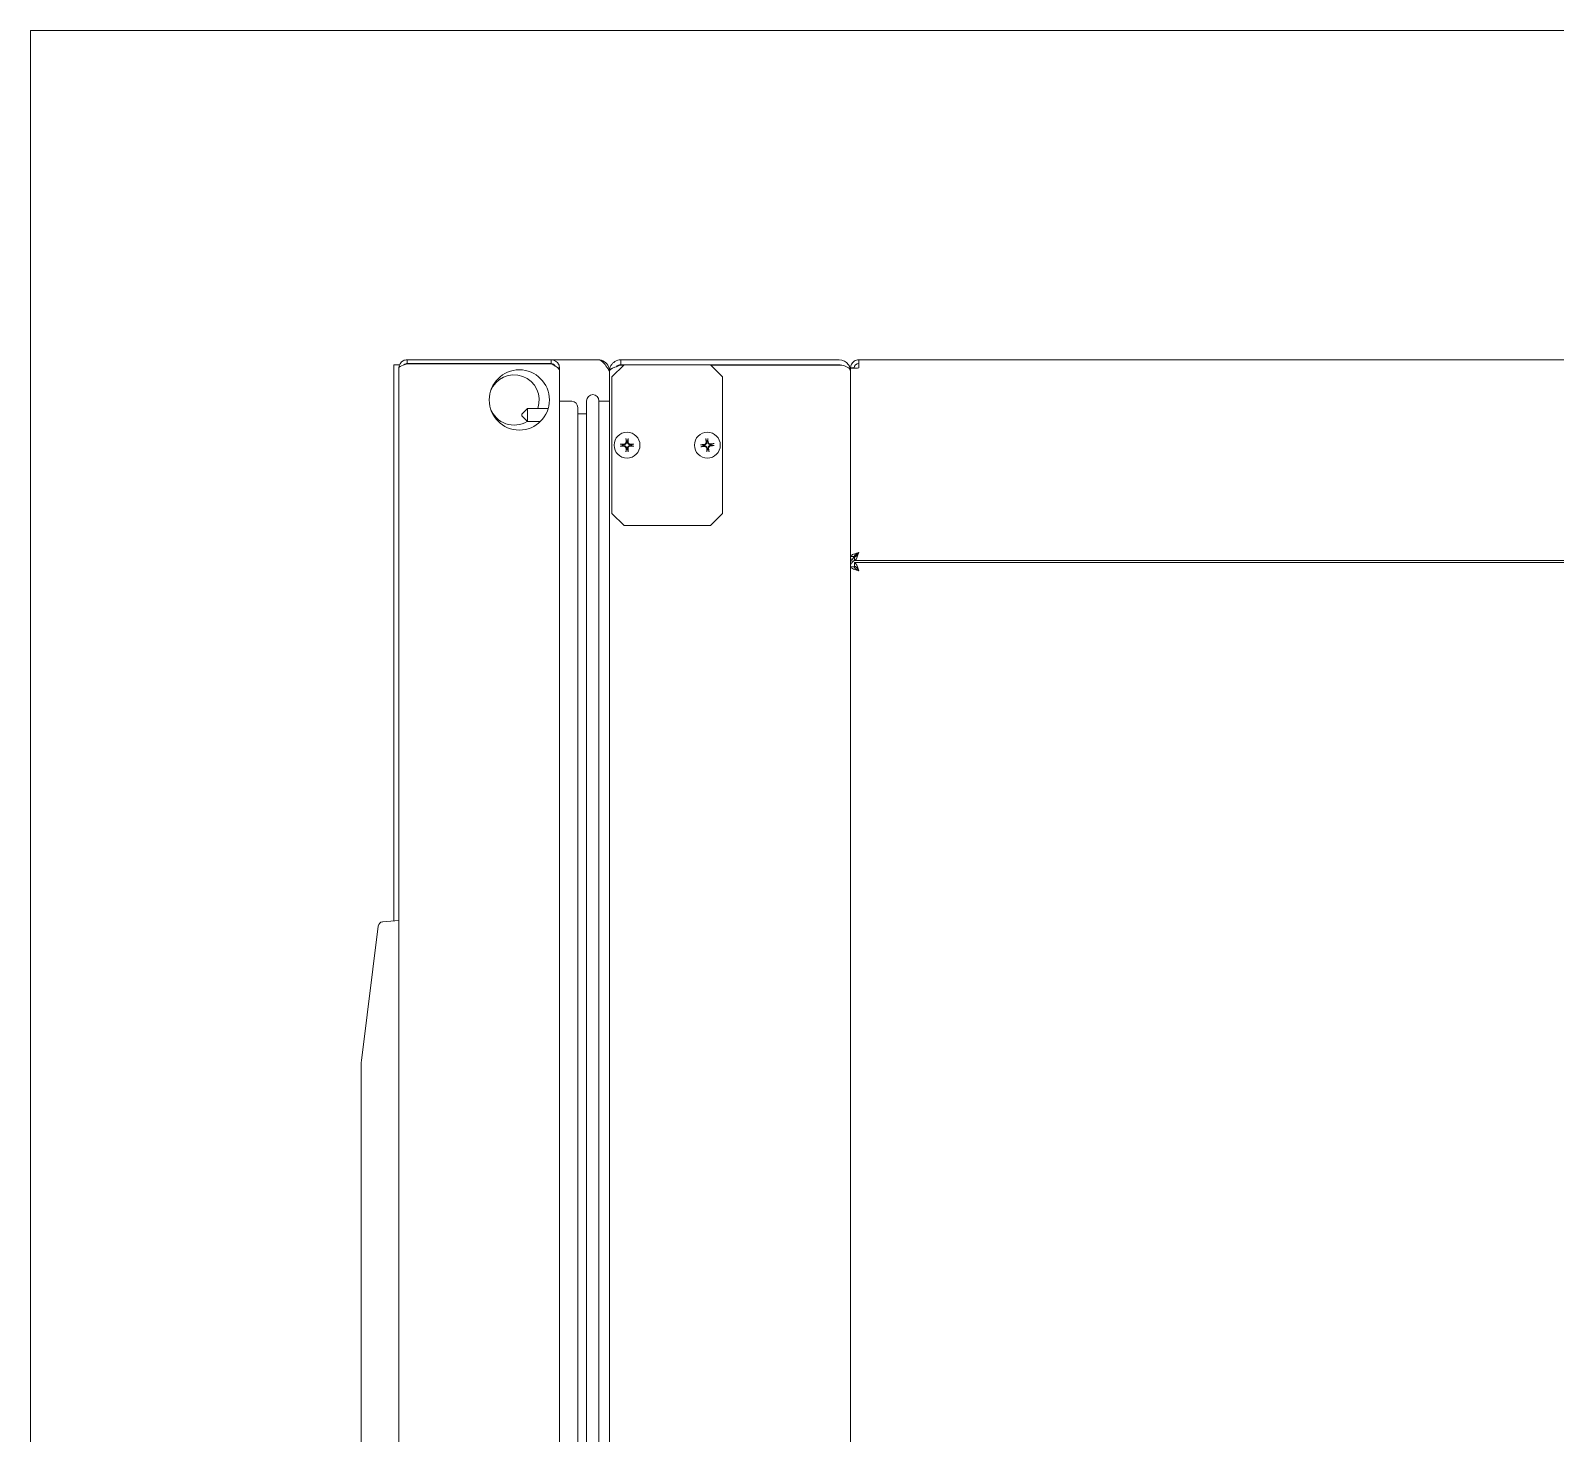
# Model space of a CAD drawing. Header units: millimetres. Extents: x 1448174 to 1599581, y -224422 to -106989.
# Drawn here: x 1483242.1 to 1483573.5, y -134063.3 to -133758.3 of the extents above; entities that cross this region are included whole.
import ezdxf

# ---------------------------------------------------------------- set-up
doc = ezdxf.new("R2010")
doc.units = ezdxf.units.MM
doc.header["$LTSCALE"] = 600
doc.header["$MEASUREMENT"] = 0
doc.layers.add('furniture', color=30, linetype='Continuous', lineweight=9)

msp = doc.modelspace()

# ---------------------------------------------------------------- linework, layer by layer
at = {"layer": 'furniture'}
for p, q in [((1483242.098, -134368.2516), (1483242.098, -133758.2516)), ((1483242.098, -133758.2516), (1483902.098, -133758.2516)), ((1483321.0542, -133841.8425), (1483321.0542, -133830.9319)), ((1483321.0542, -133830.9319), (1483321.1062, -133830.9319)), ((1483322.2755, -133830.9319), (1483321.1062, -133830.9319)), ((1483322.1365, -134295.1823), (1483322.1365, -133831.6216)), ((1483323.2494, -133830.9319), (1483323.2816, -133830.9319)), ((1483323.9177, -133829.8405), (1483355.2804, -133829.8405)), ((1483323.9177, -133829.8405), (1483323.9177, -133830.6612)), ((1483323.9177, -133830.6612), (1483355.2804, -133830.6612)), ((1483323.9177, -133830.7229), (1483355.2804, -133830.7229)), ((1483355.2804, -133830.6612), (1483355.2804, -133829.8405)), ((1483355.2804, -133829.8405), (1483365.443, -133829.8405)), ((1483357.0616, -133831.6216), (1483356.7338, -133831.6216)), ((1483357.0616, -133831.6216), (1483357.0616, -133832.202)), ((1483357.0616, -133832.202), (1483357.0616, -134259.3118)), ((1483367.9139, -134259.3118), (1483367.9139, -133832.3114)), ((1483368.4597, -133833.5513), (1483371.079, -133830.9319)), ((1483370.3849, -133829.8405), (1483417.8306, -133829.8405)), ((1483370.3849, -133829.8405), (1483370.3849, -133830.9319)), ((1483370.3849, -133830.9319), (1483371.079, -133830.9319)), ((1483370.3849, -133830.9936), (1483371.0173, -133830.9936)), ((1483389.8513, -133830.9319), (1483371.079, -133830.9319)), ((1483389.8513, -133830.9319), (1483417.8306, -133830.9319)), ((1483389.8513, -133830.9319), (1483392.4706, -133833.5513)), ((1483389.913, -133830.9936), (1483417.8306, -133830.9936)), ((1483420.3016, -133832.3114), (1483420.2991, -133832.3114)), ((1483420.3016, -133831.6216), (1483421.1223, -133831.6216)), ((1483420.3016, -133831.6818), (1483420.3016, -133831.6216)), ((1483420.3016, -133831.6818), (1483420.3016, -133872.6143)), ((1483421.1223, -133831.6216), (1483421.1223, -133831.6434)), ((1483422.0828, -133831.6216), (1483422.0828, -133829.8405)), ((1483793.9651, -133829.8405), (1483422.0828, -133829.8405)), ((1483368.4597, -133833.5513), (1483368.4597, -133863.2376)), ((1483392.4706, -133863.2376), (1483392.4706, -133833.5513)), ((1483359.7245, -133838.866), (1483357.0616, -133838.866)), ((1483357.0616, -133838.866), (1483359.7245, -133838.866)), ((1483362.9614, -133838.7423), (1483362.9614, -134259.3055)), ((1483365.6277, -133838.7423), (1483365.6277, -134259.3055)), ((1483367.9139, -133838.866), (1483365.6277, -133838.866)), ((1483365.6277, -133838.866), (1483367.9139, -133838.866)), ((1483321.0542, -133841.8425), (1483321.0549, -133841.8425)), ((1483321.0549, -133841.8425), (1483321.0549, -133841.846)), ((1483321.0549, -133841.846), (1483321.0549, -133951.8087)), ((1483348.8542, -133841.6364), (1483350.0766, -133840.414)), ((1483348.8542, -133842.0555), (1483348.8542, -133841.6364)), ((1483348.8542, -133842.0555), (1483350.0766, -133843.2779)), ((1483350.0766, -133840.414), (1483350.0766, -133843.2779)), ((1483354.6143, -133840.414), (1483350.0766, -133840.414)), ((1483361.0343, -133840.1759), (1483361.0343, -134259.3055)), ((1483362.5368, -133841.6179), (1483361.0343, -133841.6179)), ((1483361.0343, -133841.6179), (1483362.5368, -133841.6179)), ((1483352.8838, -133843.2779), (1483350.0766, -133843.2779)), ((1483371.079, -133865.857), (1483368.4597, -133863.2376)), ((1483392.4706, -133863.2376), (1483389.8513, -133865.857)), ((1483371.079, -133865.857), (1483389.8513, -133865.857)), ((1483420.3016, -133872.6143), (1483420.3016, -133874.8159)), ((1483421.1223, -133872.6143), (1483420.3016, -133872.6143)), ((1483420.7616, -133873.1563), (1483420.3016, -133873.1563)), ((1483420.3016, -133873.5586), (1483420.64, -133873.5586)), ((1483420.3016, -134251.9881), (1483420.3016, -133874.8159)), ((1483421.1223, -133874.8159), (1483420.3016, -133874.8159)), ((1483421.1223, -133872.6143), (1483421.1223, -133872.6868)), ((1483421.1841, -133872.6761), (1483421.1841, -133873.4968)), ((1483795.7462, -133873.4968), (1483421.1841, -133873.4968)), ((1483421.1841, -133873.9334), (1483794.8638, -133873.9334)), ((1483421.1841, -133874.7541), (1483421.1841, -133873.9334)), ((1483317.6659, -133952.9361), (1483314.0858, -133981.5767)), ((1483318.6142, -133952.0223), (1483318.673, -133952.0171)), ((1483322.1365, -133951.7141), (1483318.673, -133952.0171)), ((1483313.9509, -133983.7427), (1483313.9509, -134138.7312))]:
    msp.add_line(p, q, dxfattribs=at)
for centre, radius in [((1483348.3303, -133838.5717), 6.5485), ((1483371.7339, -133848.3944), 2.8115), ((1483389.1964, -133848.3944), 2.8115)]:
    msp.add_circle(centre, radius, dxfattribs=at)
for centre, radius, start, end in [((1483417.8306, -133832.3114), 1.3795, 69.331447, 90), ((1483347.1772, -133838.5717), 5.457, 340.26928, 159.300852), ((1483359.7245, -133840.1759), 1.3098, 0, 90), ((1483359.7245, -133840.1759), 1.3098, 0, 90), ((1483364.2946, -133838.7423), 1.3332, 0, 180), ((1483364.2946, -133838.7423), 1.3332, 0, 180), ((1483347.1772, -133838.5717), 5.457, 200.699148, 301.460636), ((1483362.5368, -133840.7448), 0.8731, 270, 299.096626), ((1483362.5368, -133840.7448), 0.8731, 270, 299.096626), ((1483371.7339, -133848.3944), 0.9537, 172.206972, 187.793028), ((1483371.7339, -133848.3944), 0.9537, 82.206972, 97.793028), ((1483371.7339, -133848.3944), 0.9537, 352.206972, 7.793028), ((1483389.1964, -133848.3944), 0.9537, 177.36553, 192.951587), ((1483389.1964, -133848.3944), 0.9537, 87.36553, 102.951587), ((1483389.1964, -133848.3944), 0.9537, 357.36553, 12.951587), ((1483371.7339, -133848.3944), 0.9537, 262.206972, 277.793028), ((1483389.1964, -133848.3944), 0.9537, 267.36553, 282.951587), ((1483318.7055, -133953.066), 1.0478, 95, 172.874984), ((1483331.4135, -133983.7427), 17.4625, 172.874984, 180)]:
    msp.add_arc(centre, radius, start, end, dxfattribs=at)
for centre, major_axis, start_param, end_param in [((1483371.7259, -133848.5363), (-3.6463, 0.2062), 4.91734843, 5.12830148), ((1483371.7259, -133848.2525), (3.6463, 0.2062), 4.29647648, 4.50742954), ((1483371.8758, -133848.3864), (0.2062, -3.6463), 4.29647648, 4.50742954), ((1483371.592, -133848.3864), (0.2062, 3.6463), 4.91734843, 5.12830148), ((1483371.7419, -133848.5363), (-3.6463, -0.2062), 4.29647648, 4.50742954), ((1483371.7419, -133848.2525), (3.6463, -0.2062), 4.91734843, 5.12830148), ((1483389.2012, -133848.5365), (-3.6501, -0.1225), 4.91734843, 5.12830148), ((1483389.1757, -133848.2538), (3.613, 0.5332), 4.29647648, 4.50742954), ((1483389.337, -133848.3737), (0.5332, -3.613), 4.29647648, 4.50742954), ((1483389.0544, -133848.3992), (-0.1225, 3.6501), 4.91734843, 5.12830148), ((1483389.2172, -133848.535), (-3.613, -0.5332), 4.29647648, 4.50742954), ((1483389.1917, -133848.2524), (3.6501, 0.1225), 4.91734843, 5.12830148), ((1483371.8758, -133848.4024), (-0.2062, -3.6463), 4.91734843, 5.12830148), ((1483371.592, -133848.4024), (-0.2062, 3.6463), 4.29647648, 4.50742954), ((1483389.3385, -133848.3896), (0.1225, -3.6501), 4.91734843, 5.12830148), ((1483389.0558, -133848.4152), (-0.5332, 3.613), 4.29647648, 4.50742954)]:
    msp.add_ellipse(centre, major_axis=major_axis, ratio=0.08715574, start_param=start_param, end_param=end_param, dxfattribs=at)
for points, knots in [([(1483322.1365, -133831.6216), (1483322.1365, -133830.9664), (1483322.5305, -133830.3264), (1483323.1156, -133830.0313), (1483323.3632, -133829.9064), (1483323.6404, -133829.8405), (1483323.9177, -133829.8405)], [0, 0, 0, 0, 1.10367863, 1.10367863, 1.10367863, 1.57079633, 1.57079633, 1.57079633, 1.57079633]), ([(1483322.1365, -133831.6216), (1483322.1365, -133831.4112), (1483322.5305, -133831.2007), (1483323.1156, -133830.9902), (1483323.3632, -133830.9011), (1483323.6404, -133830.812), (1483323.9177, -133830.7229)], [0, 0, 0, 0, 1.10367863, 1.10367863, 1.10367863, 1.57079633, 1.57079633, 1.57079633, 1.57079633]), ([(1483323.237, -133830.9528), (1483323.3505, -133830.8351), (1483323.4922, -133830.7451), (1483323.6496, -133830.6994), (1483323.7366, -133830.6741), (1483323.8271, -133830.6612), (1483323.9177, -133830.6612)], [0.775916367, 0.775916367, 0.775916367, 0.775916367, 1.287958895, 1.287958895, 1.287958895, 1.570796327, 1.570796327, 1.570796327, 1.570796327]), ([(1483355.2804, -133829.8405), (1483355.9357, -133829.8405), (1483356.5757, -133830.2345), (1483356.8708, -133830.8196), (1483356.9957, -133831.0672), (1483357.0616, -133831.3443), (1483357.0616, -133831.6216)], [0, 0, 0, 0, 1.10367863, 1.10367863, 1.10367863, 1.57079633, 1.57079633, 1.57079633, 1.57079633]), ([(1483355.2804, -133830.7229), (1483355.9357, -133831.0693), (1483356.5757, -133831.4158), (1483356.8708, -133831.7622), (1483356.9957, -133831.9088), (1483357.0616, -133832.0554), (1483357.0616, -133832.202)], [0, 0, 0, 0, 1.10367863, 1.10367863, 1.10367863, 1.57079633, 1.57079633, 1.57079633, 1.57079633]), ([(1483367.9139, -133832.3114), (1483367.3996, -133831.5034), (1483366.8852, -133830.7073), (1483366.3708, -133830.2579), (1483366.0615, -133829.9877), (1483365.7523, -133829.8405), (1483365.443, -133829.8405)], [-1, -1, -1, -1, -0.37547981, -0.37547981, -0.37547981, 0, 0, 0, 0]), ([(1483367.702, -133831.3102), (1483367.5139, -133830.8859), (1483367.2032, -133830.5162), (1483366.8173, -133830.2579), (1483366.4136, -133829.9877), (1483365.9288, -133829.8405), (1483365.443, -133829.8405)], [-0.734395152, -0.734395152, -0.734395152, -0.734395152, -0.37547981, -0.37547981, -0.37547981, 0, 0, 0, 0]), ([(1483367.9139, -133832.3114), (1483367.9139, -133831.4738), (1483368.3729, -133830.6504), (1483369.0853, -133830.2098), (1483369.4733, -133829.9699), (1483369.9287, -133829.8405), (1483370.3849, -133829.8405)], [0, 0, 0, 0, 1.01695928, 1.01695928, 1.01695928, 1.57079633, 1.57079633, 1.57079633, 1.57079633]), ([(1483367.9139, -133832.3114), (1483367.9139, -133832.027), (1483368.3729, -133831.7426), (1483369.0853, -133831.4582), (1483369.4733, -133831.3034), (1483369.9287, -133831.1485), (1483370.3849, -133830.9936)], [0, 0, 0, 0, 1.01695928, 1.01695928, 1.01695928, 1.57079633, 1.57079633, 1.57079633, 1.57079633]), ([(1483369.4166, -133831.3361), (1483369.5417, -133831.2093), (1483369.6902, -133831.1063), (1483369.8549, -133831.0377), (1483370.0223, -133830.9681), (1483370.2036, -133830.9319), (1483370.3849, -133830.9319)], [0.788421035, 0.788421035, 0.788421035, 0.788421035, 1.176483667, 1.176483667, 1.176483667, 1.570796327, 1.570796327, 1.570796327, 1.570796327]), ([(1483417.8306, -133829.8405), (1483418.6241, -133829.8405), (1483419.4067, -133830.2496), (1483419.8596, -133830.9011), (1483420.1451, -133831.312), (1483420.3016, -133831.8111), (1483420.3016, -133832.3114)], [-3.14159265, -3.14159265, -3.14159265, -3.14159265, -2.1781994, -2.1781994, -2.1781994, -1.57079633, -1.57079633, -1.57079633, -1.57079633]), ([(1483417.8306, -133830.9936), (1483418.6241, -133830.9936), (1483419.4067, -133831.222), (1483419.8596, -133831.5858), (1483420.1451, -133831.8151), (1483420.3016, -133832.0938), (1483420.3016, -133832.3732)], [-3.14159265, -3.14159265, -3.14159265, -3.14159265, -2.1781994, -2.1781994, -2.1781994, -1.57079633, -1.57079633, -1.57079633, -1.57079633]), ([(1483420.5827, -133831.66), (1483420.5624, -133831.6608), (1483420.5431, -133831.6616), (1483420.5249, -133831.6624), (1483420.3792, -133831.6688), (1483420.3016, -133831.6753), (1483420.3016, -133831.6818)], [0.637441521, 0.637441521, 0.637441521, 0.637441521, 0.677775007, 0.677775007, 0.677775007, 1, 1, 1, 1]), ([(1483370.2691, -133848.1623), (1483370.2699, -133848.1623), (1483370.2707, -133848.1624), (1483370.2836, -133848.1626), (1483370.2989, -133848.1632), (1483370.3249, -133848.1647), (1483370.3401, -133848.1658), (1483370.364, -133848.168), (1483370.3768, -133848.1695), (1483370.3932, -133848.1719), (1483370.4004, -133848.1732), (1483370.4052, -133848.1743)], [0.0166675827, 0.0166675827, 0.0166675827, 0.0166675827, 0.0170514433, 0.0170514433, 0.0227303186, 0.0227303186, 0.0284044786, 0.0284044786, 0.0340472289, 0.0340472289, 0.0386518656, 0.0386518656, 0.0386518656, 0.0386518656]), ([(1483370.4052, -133848.6145), (1483370.4004, -133848.6157), (1483370.3932, -133848.6169), (1483370.3768, -133848.6193), (1483370.364, -133848.6208), (1483370.3401, -133848.623), (1483370.3249, -133848.6241), (1483370.2989, -133848.6256), (1483370.2836, -133848.6262), (1483370.2707, -133848.6265), (1483370.2699, -133848.6265), (1483370.2691, -133848.6265)], [0.0520191622, 0.0520191622, 0.0520191622, 0.0520191622, 0.0566237989, 0.0566237989, 0.0622665492, 0.0622665492, 0.0679407092, 0.0679407092, 0.0736195845, 0.0736195845, 0.0740034451, 0.0740034451, 0.0740034451, 0.0740034451]), ([(1483371.6259, -133847.656), (1483371.6338, -133847.7326), (1483371.6267, -133847.8143), (1483371.5899, -133847.9341), (1483371.5718, -133847.9755), (1483371.5257, -133848.0536), (1483371.4976, -133848.0906), (1483371.43, -133848.1581), (1483371.3931, -133848.1862), (1483371.3149, -133848.2323), (1483371.2736, -133848.2504), (1483371.1538, -133848.2872), (1483371.0721, -133848.2944), (1483370.9955, -133848.2864)], [0.389164598, 0.389164598, 0.389164598, 0.389164598, 0.426776872, 0.426776872, 0.447613902, 0.447613902, 0.468450933, 0.468450933, 0.489287964, 0.489287964, 0.510124994, 0.510124994, 0.547737268, 0.547737268, 0.547737268, 0.547737268]), ([(1483370.9955, -133848.5024), (1483371.0721, -133848.4945), (1483371.1538, -133848.5016), (1483371.2736, -133848.5384), (1483371.3149, -133848.5565), (1483371.3931, -133848.6026), (1483371.43, -133848.6307), (1483371.4976, -133848.6983), (1483371.5257, -133848.7352), (1483371.5718, -133848.8134), (1483371.5899, -133848.8547), (1483371.6267, -133848.9745), (1483371.6338, -133849.0562), (1483371.6259, -133849.1328)], [0.389164598, 0.389164598, 0.389164598, 0.389164598, 0.426776872, 0.426776872, 0.447613902, 0.447613902, 0.468450933, 0.468450933, 0.489287964, 0.489287964, 0.510124994, 0.510124994, 0.547737268, 0.547737268, 0.547737268, 0.547737268]), ([(1483371.5227, -133847.6619), (1483371.525, -133847.7228), (1483371.5157, -133847.789), (1483371.4714, -133847.9127), (1483371.4363, -133847.9702), (1483371.3533, -133848.0628), (1483371.3001, -133848.1038), (1483371.1824, -133848.1613), (1483371.1178, -133848.1778), (1483371.0388, -133848.1836), (1483371.0201, -133848.1839), (1483371.0013, -133848.1832)], [0, 0, 0, 0, 0.02719535, 0.02719535, 0.0543907, 0.0543907, 0.081430078, 0.081430078, 0.108469455, 0.108469455, 0.116595718, 0.116595718, 0.116595718, 0.116595718]), ([(1483371.0013, -133848.6056), (1483371.0623, -133848.6033), (1483371.1284, -133848.6126), (1483371.2521, -133848.6569), (1483371.3097, -133848.692), (1483371.4022, -133848.775), (1483371.4433, -133848.8282), (1483371.5008, -133848.9459), (1483371.5173, -133849.0104), (1483371.5231, -133849.0895), (1483371.5234, -133849.1081), (1483371.5227, -133849.127)], [0, 0, 0, 0, 0.02719535, 0.02719535, 0.0543907, 0.0543907, 0.081430078, 0.081430078, 0.108469455, 0.108469455, 0.116595718, 0.116595718, 0.116595718, 0.116595718]), ([(1483371.5138, -133847.0657), (1483371.5126, -133847.0609), (1483371.5114, -133847.0538), (1483371.509, -133847.0374), (1483371.5075, -133847.0245), (1483371.5053, -133847.0007), (1483371.5041, -133846.9854), (1483371.5027, -133846.9594), (1483371.5021, -133846.9441), (1483371.5018, -133846.9313), (1483371.5018, -133846.9305), (1483371.5018, -133846.9296)], [0.0520191622, 0.0520191622, 0.0520191622, 0.0520191622, 0.0566237989, 0.0566237989, 0.0622665492, 0.0622665492, 0.0679407092, 0.0679407092, 0.0736195845, 0.0736195845, 0.0740034451, 0.0740034451, 0.0740034451, 0.0740034451]), ([(1483372.4723, -133848.2864), (1483372.3957, -133848.2944), (1483372.314, -133848.2872), (1483372.1942, -133848.2504), (1483372.1528, -133848.2323), (1483372.0746, -133848.1862), (1483372.0377, -133848.1581), (1483371.9702, -133848.0906), (1483371.9421, -133848.0536), (1483371.896, -133847.9755), (1483371.8779, -133847.9341), (1483371.8411, -133847.8143), (1483371.8339, -133847.7326), (1483371.8419, -133847.656)], [0.389164598, 0.389164598, 0.389164598, 0.389164598, 0.426776872, 0.426776872, 0.447613902, 0.447613902, 0.468450933, 0.468450933, 0.489287964, 0.489287964, 0.510124994, 0.510124994, 0.547737268, 0.547737268, 0.547737268, 0.547737268]), ([(1483371.8419, -133849.1328), (1483371.8339, -133849.0562), (1483371.8411, -133848.9745), (1483371.8779, -133848.8547), (1483371.896, -133848.8134), (1483371.9421, -133848.7352), (1483371.9702, -133848.6983), (1483372.0377, -133848.6307), (1483372.0746, -133848.6026), (1483372.1528, -133848.5565), (1483372.1942, -133848.5384), (1483372.314, -133848.5016), (1483372.3957, -133848.4945), (1483372.4723, -133848.5024)], [0.389164598, 0.389164598, 0.389164598, 0.389164598, 0.426776872, 0.426776872, 0.447613902, 0.447613902, 0.468450933, 0.468450933, 0.489287964, 0.489287964, 0.510124994, 0.510124994, 0.547737268, 0.547737268, 0.547737268, 0.547737268]), ([(1483371.9451, -133849.127), (1483371.9427, -133849.066), (1483371.952, -133848.9999), (1483371.9964, -133848.8762), (1483372.0315, -133848.8186), (1483372.1145, -133848.7261), (1483372.1676, -133848.685), (1483372.2853, -133848.6275), (1483372.3499, -133848.611), (1483372.429, -133848.6052), (1483372.4476, -133848.6049), (1483372.4664, -133848.6056)], [0, 0, 0, 0, 0.02719535, 0.02719535, 0.0543907, 0.0543907, 0.081430078, 0.081430078, 0.108469455, 0.108469455, 0.116595718, 0.116595718, 0.116595718, 0.116595718]), ([(1483372.4664, -133848.1832), (1483372.4054, -133848.1856), (1483372.3393, -133848.1763), (1483372.2156, -133848.1319), (1483372.158, -133848.0968), (1483372.0655, -133848.0138), (1483372.0245, -133847.9607), (1483371.967, -133847.8429), (1483371.9505, -133847.7784), (1483371.9447, -133847.6993), (1483371.9444, -133847.6807), (1483371.9451, -133847.6619)], [0, 0, 0, 0, 0.02719535, 0.02719535, 0.0543907, 0.0543907, 0.081430078, 0.081430078, 0.108469455, 0.108469455, 0.116595718, 0.116595718, 0.116595718, 0.116595718]), ([(1483371.966, -133846.9296), (1483371.966, -133846.9305), (1483371.9659, -133846.9313), (1483371.9657, -133846.9441), (1483371.9651, -133846.9594), (1483371.9636, -133846.9854), (1483371.9625, -133847.0007), (1483371.9603, -133847.0245), (1483371.9588, -133847.0374), (1483371.9564, -133847.0538), (1483371.9551, -133847.0609), (1483371.954, -133847.0657)], [0.0166675827, 0.0166675827, 0.0166675827, 0.0166675827, 0.0170514433, 0.0170514433, 0.0227303186, 0.0227303186, 0.0284044786, 0.0284044786, 0.0340472289, 0.0340472289, 0.0386518656, 0.0386518656, 0.0386518656, 0.0386518656]), ([(1483373.0625, -133848.1743), (1483373.0674, -133848.1732), (1483373.0745, -133848.1719), (1483373.0909, -133848.1695), (1483373.1038, -133848.168), (1483373.1276, -133848.1658), (1483373.1429, -133848.1647), (1483373.1689, -133848.1632), (1483373.1842, -133848.1626), (1483373.197, -133848.1624), (1483373.1978, -133848.1623), (1483373.1987, -133848.1623)], [0.0520191622, 0.0520191622, 0.0520191622, 0.0520191622, 0.0566237989, 0.0566237989, 0.0622665492, 0.0622665492, 0.0679407092, 0.0679407092, 0.0736195845, 0.0736195845, 0.0740034451, 0.0740034451, 0.0740034451, 0.0740034451]), ([(1483373.1987, -133848.6265), (1483373.1978, -133848.6265), (1483373.197, -133848.6265), (1483373.1842, -133848.6262), (1483373.1689, -133848.6256), (1483373.1429, -133848.6241), (1483373.1276, -133848.623), (1483373.1038, -133848.6208), (1483373.0909, -133848.6193), (1483373.0745, -133848.6169), (1483373.0674, -133848.6157), (1483373.0625, -133848.6145)], [0.0166675827, 0.0166675827, 0.0166675827, 0.0166675827, 0.0170514433, 0.0170514433, 0.0227303186, 0.0227303186, 0.0284044786, 0.0284044786, 0.0340472289, 0.0340472289, 0.0386518656, 0.0386518656, 0.0386518656, 0.0386518656]), ([(1483387.7167, -133848.295), (1483387.7175, -133848.2949), (1483387.7183, -133848.2948), (1483387.7312, -133848.294), (1483387.7465, -133848.2932), (1483387.7725, -133848.2923), (1483387.7878, -133848.2921), (1483387.8117, -133848.2921), (1483387.8246, -133848.2924), (1483387.8412, -133848.2933), (1483387.8484, -133848.294), (1483387.8533, -133848.2947)], [0.0166675827, 0.0166675827, 0.0166675827, 0.0166675827, 0.0170514433, 0.0170514433, 0.0227303186, 0.0227303186, 0.0284044786, 0.0284044786, 0.0340472289, 0.0340472289, 0.0386518656, 0.0386518656, 0.0386518656, 0.0386518656]), ([(1483387.8929, -133848.7331), (1483387.8882, -133848.7347), (1483387.8812, -133848.7366), (1483387.8651, -133848.7404), (1483387.8524, -133848.743), (1483387.8289, -133848.7474), (1483387.8138, -133848.7499), (1483387.788, -133848.7537), (1483387.7728, -133848.7557), (1483387.7601, -133848.7571), (1483387.7593, -133848.7572), (1483387.7584, -133848.7573)], [0.0520191622, 0.0520191622, 0.0520191622, 0.0520191622, 0.0566237989, 0.0566237989, 0.0622665492, 0.0622665492, 0.0679407092, 0.0679407092, 0.0736195845, 0.0736195845, 0.0740034451, 0.0740034451, 0.0740034451, 0.0740034451]), ([(1483388.9202, -133847.6838), (1483388.928, -133847.7443), (1483388.9247, -133847.811), (1483388.8917, -133847.9382), (1483388.8619, -133847.9987), (1483388.7876, -133848.0983), (1483388.7383, -133848.144), (1483388.6262, -133848.2119), (1483388.5634, -133848.2341), (1483388.4852, -133848.2469), (1483388.4667, -133848.249), (1483388.4478, -133848.2499)], [0, 0, 0, 0, 0.02719535, 0.02719535, 0.0543907, 0.0543907, 0.081430078, 0.081430078, 0.108469455, 0.108469455, 0.116595718, 0.116595718, 0.116595718, 0.116595718]), ([(1483389.0225, -133847.6687), (1483389.0373, -133847.7443), (1483389.0375, -133847.8263), (1483389.0116, -133847.9489), (1483388.9973, -133847.9917), (1483388.9584, -133848.0737), (1483388.9337, -133848.113), (1483388.8726, -133848.1864), (1483388.8383, -133848.2177), (1483388.7646, -133848.2707), (1483388.725, -133848.2924), (1483388.609, -133848.3398), (1483388.5283, -133848.3543), (1483388.4513, -133848.3533)], [0.389164598, 0.389164598, 0.389164598, 0.389164598, 0.426776872, 0.426776872, 0.447613902, 0.447613902, 0.468450933, 0.468450933, 0.489287964, 0.489287964, 0.510124994, 0.510124994, 0.547737268, 0.547737268, 0.547737268, 0.547737268]), ([(1483388.4707, -133848.5683), (1483388.5463, -133848.5536), (1483388.6283, -133848.5533), (1483388.7509, -133848.5792), (1483388.7937, -133848.5935), (1483388.8758, -133848.6324), (1483388.9151, -133848.6571), (1483388.9884, -133848.7183), (1483389.0197, -133848.7525), (1483389.0727, -133848.8262), (1483389.0944, -133848.8658), (1483389.1418, -133848.9818), (1483389.1563, -133849.0625), (1483389.1553, -133849.1395)], [0.389164598, 0.389164598, 0.389164598, 0.389164598, 0.426776872, 0.426776872, 0.447613902, 0.447613902, 0.468450933, 0.468450933, 0.489287964, 0.489287964, 0.510124994, 0.510124994, 0.547737268, 0.547737268, 0.547737268, 0.547737268]), ([(1483388.4858, -133848.6706), (1483388.5463, -133848.6628), (1483388.613, -133848.6661), (1483388.7402, -133848.6992), (1483388.8007, -133848.7289), (1483388.9003, -133848.8033), (1483388.946, -133848.8525), (1483389.0139, -133848.9646), (1483389.0361, -133849.0274), (1483389.0489, -133849.1056), (1483389.051, -133849.1242), (1483389.0519, -133849.143)], [0, 0, 0, 0, 0.02719535, 0.02719535, 0.0543907, 0.0543907, 0.081430078, 0.081430078, 0.108469455, 0.108469455, 0.116595718, 0.116595718, 0.116595718, 0.116595718]), ([(1483388.8577, -133847.0909), (1483388.8562, -133847.0862), (1483388.8543, -133847.0792), (1483388.8504, -133847.0631), (1483388.8478, -133847.0504), (1483388.8434, -133847.0269), (1483388.8409, -133847.0118), (1483388.8371, -133846.986), (1483388.8352, -133846.9708), (1483388.8337, -133846.9581), (1483388.8337, -133846.9572), (1483388.8336, -133846.9564)], [0.0520191622, 0.0520191622, 0.0520191622, 0.0520191622, 0.0566237989, 0.0566237989, 0.0622665492, 0.0622665492, 0.0679407092, 0.0679407092, 0.0736195845, 0.0736195845, 0.0740034451, 0.0740034451, 0.0740034451, 0.0740034451]), ([(1483389.9221, -133848.2205), (1483389.8465, -133848.2353), (1483389.7645, -133848.2355), (1483389.6419, -133848.2096), (1483389.5991, -133848.1953), (1483389.5171, -133848.1564), (1483389.4778, -133848.1317), (1483389.4045, -133848.0705), (1483389.3731, -133848.0363), (1483389.3202, -133847.9626), (1483389.2985, -133847.923), (1483389.251, -133847.807), (1483389.2366, -133847.7263), (1483389.2376, -133847.6493)], [0.389164598, 0.389164598, 0.389164598, 0.389164598, 0.426776872, 0.426776872, 0.447613902, 0.447613902, 0.468450933, 0.468450933, 0.489287964, 0.489287964, 0.510124994, 0.510124994, 0.547737268, 0.547737268, 0.547737268, 0.547737268]), ([(1483389.2959, -133846.9147), (1483389.2959, -133846.9155), (1483389.296, -133846.9163), (1483389.2969, -133846.9292), (1483389.2977, -133846.9445), (1483389.2985, -133846.9705), (1483389.2988, -133846.9858), (1483389.2987, -133847.0097), (1483389.2984, -133847.0226), (1483389.2975, -133847.0392), (1483389.2969, -133847.0464), (1483389.2962, -133847.0513)], [0.0166675827, 0.0166675827, 0.0166675827, 0.0166675827, 0.0170514433, 0.0170514433, 0.0227303186, 0.0227303186, 0.0284044786, 0.0284044786, 0.0340472289, 0.0340472289, 0.0386518656, 0.0386518656, 0.0386518656, 0.0386518656]), ([(1483389.907, -133848.1182), (1483389.8465, -133848.126), (1483389.7798, -133848.1227), (1483389.6526, -133848.0897), (1483389.5921, -133848.0599), (1483389.4925, -133847.9856), (1483389.4469, -133847.9363), (1483389.379, -133847.8242), (1483389.3567, -133847.7614), (1483389.3439, -133847.6832), (1483389.3419, -133847.6646), (1483389.3409, -133847.6458)], [0, 0, 0, 0, 0.02719535, 0.02719535, 0.0543907, 0.0543907, 0.081430078, 0.081430078, 0.108469455, 0.108469455, 0.116595718, 0.116595718, 0.116595718, 0.116595718]), ([(1483389.3703, -133849.1201), (1483389.3556, -133849.0445), (1483389.3553, -133848.9625), (1483389.3813, -133848.8399), (1483389.3955, -133848.7971), (1483389.4344, -133848.7151), (1483389.4591, -133848.6758), (1483389.5203, -133848.6025), (1483389.5545, -133848.5711), (1483389.6283, -133848.5182), (1483389.6678, -133848.4965), (1483389.7838, -133848.449), (1483389.8645, -133848.4346), (1483389.9415, -133848.4356)], [0.389164598, 0.389164598, 0.389164598, 0.389164598, 0.426776872, 0.426776872, 0.447613902, 0.447613902, 0.468450933, 0.468450933, 0.489287964, 0.489287964, 0.510124994, 0.510124994, 0.547737268, 0.547737268, 0.547737268, 0.547737268]), ([(1483389.4726, -133849.105), (1483389.4648, -133849.0445), (1483389.4681, -133848.9778), (1483389.5012, -133848.8506), (1483389.531, -133848.7901), (1483389.6053, -133848.6905), (1483389.6545, -133848.6449), (1483389.7666, -133848.577), (1483389.8294, -133848.5547), (1483389.9076, -133848.5419), (1483389.9262, -133848.5399), (1483389.945, -133848.5389)], [0, 0, 0, 0, 0.02719535, 0.02719535, 0.0543907, 0.0543907, 0.081430078, 0.081430078, 0.108469455, 0.108469455, 0.116595718, 0.116595718, 0.116595718, 0.116595718]), ([(1483390.4999, -133848.0557), (1483390.5046, -133848.0542), (1483390.5116, -133848.0523), (1483390.5278, -133848.0484), (1483390.5404, -133848.0458), (1483390.564, -133848.0414), (1483390.5791, -133848.0389), (1483390.6048, -133848.0351), (1483390.62, -133848.0332), (1483390.6328, -133848.0317), (1483390.6336, -133848.0316), (1483390.6344, -133848.0316)], [0.0520191622, 0.0520191622, 0.0520191622, 0.0520191622, 0.0566237989, 0.0566237989, 0.0622665492, 0.0622665492, 0.0679407092, 0.0679407092, 0.0736195845, 0.0736195845, 0.0740034451, 0.0740034451, 0.0740034451, 0.0740034451]), ([(1483390.6761, -133848.4939), (1483390.6753, -133848.4939), (1483390.6745, -133848.494), (1483390.6617, -133848.4949), (1483390.6464, -133848.4957), (1483390.6204, -133848.4965), (1483390.6051, -133848.4968), (1483390.5811, -133848.4967), (1483390.5682, -133848.4964), (1483390.5516, -133848.4955), (1483390.5444, -133848.4949), (1483390.5395, -133848.4942)], [0.0166675827, 0.0166675827, 0.0166675827, 0.0166675827, 0.0170514433, 0.0170514433, 0.0227303186, 0.0227303186, 0.0284044786, 0.0284044786, 0.0340472289, 0.0340472289, 0.0386518656, 0.0386518656, 0.0386518656, 0.0386518656]), ([(1483371.5018, -133849.8592), (1483371.5018, -133849.8584), (1483371.5018, -133849.8576), (1483371.5021, -133849.8447), (1483371.5027, -133849.8294), (1483371.5041, -133849.8034), (1483371.5053, -133849.7882), (1483371.5075, -133849.7643), (1483371.509, -133849.7515), (1483371.5114, -133849.735), (1483371.5126, -133849.7279), (1483371.5138, -133849.7231)], [0.0166675827, 0.0166675827, 0.0166675827, 0.0166675827, 0.0170514433, 0.0170514433, 0.0227303186, 0.0227303186, 0.0284044786, 0.0284044786, 0.0340472289, 0.0340472289, 0.0386518656, 0.0386518656, 0.0386518656, 0.0386518656]), ([(1483371.954, -133849.7231), (1483371.9551, -133849.7279), (1483371.9564, -133849.735), (1483371.9588, -133849.7515), (1483371.9603, -133849.7643), (1483371.9625, -133849.7882), (1483371.9636, -133849.8034), (1483371.9651, -133849.8294), (1483371.9657, -133849.8447), (1483371.9659, -133849.8576), (1483371.966, -133849.8584), (1483371.966, -133849.8592)], [0.0520191622, 0.0520191622, 0.0520191622, 0.0520191622, 0.0566237989, 0.0566237989, 0.0622665492, 0.0622665492, 0.0679407092, 0.0679407092, 0.0736195845, 0.0736195845, 0.0740034451, 0.0740034451, 0.0740034451, 0.0740034451]), ([(1483389.097, -133849.8741), (1483389.0969, -133849.8733), (1483389.0969, -133849.8725), (1483389.096, -133849.8597), (1483389.0952, -133849.8444), (1483389.0943, -133849.8184), (1483389.0941, -133849.8031), (1483389.0941, -133849.7791), (1483389.0944, -133849.7662), (1483389.0953, -133849.7496), (1483389.096, -133849.7424), (1483389.0967, -133849.7375)], [0.0166675827, 0.0166675827, 0.0166675827, 0.0166675827, 0.0170514433, 0.0170514433, 0.0227303186, 0.0227303186, 0.0284044786, 0.0284044786, 0.0340472289, 0.0340472289, 0.0386518656, 0.0386518656, 0.0386518656, 0.0386518656]), ([(1483389.5351, -133849.6979), (1483389.5367, -133849.7026), (1483389.5386, -133849.7096), (1483389.5424, -133849.7258), (1483389.5451, -133849.7384), (1483389.5494, -133849.762), (1483389.5519, -133849.7771), (1483389.5557, -133849.8028), (1483389.5577, -133849.818), (1483389.5591, -133849.8308), (1483389.5592, -133849.8316), (1483389.5593, -133849.8324)], [0.0520191622, 0.0520191622, 0.0520191622, 0.0520191622, 0.0566237989, 0.0566237989, 0.0622665492, 0.0622665492, 0.0679407092, 0.0679407092, 0.0736195845, 0.0736195845, 0.0740034451, 0.0740034451, 0.0740034451, 0.0740034451]), ([(1483420.4388, -133872.3883), (1483420.5916, -133872.2607), (1483420.8715, -133872.1329), (1483421.2192, -133872.0052), (1483421.482, -133871.9087), (1483421.7822, -133871.8122), (1483422.0828, -133871.7156)], [-0.748484884, -0.748484884, -0.748484884, -0.748484884, -0.322224992, -0.322224992, -0.322224992, 0, 0, 0, 0]), ([(1483422.0828, -133871.7156), (1483421.685, -133871.9526), (1483421.3019, -133872.1895), (1483421.1736, -133872.4265), (1483421.1397, -133872.4891), (1483421.1223, -133872.5517), (1483421.1223, -133872.6143)], [0, 0, 0, 0, 0.79094252, 0.79094252, 0.79094252, 1, 1, 1, 1]), ([(1483420.4388, -133875.0419), (1483420.5916, -133875.1695), (1483420.8715, -133875.2973), (1483421.2192, -133875.425), (1483421.482, -133875.5215), (1483421.7822, -133875.618), (1483422.0828, -133875.7146)], [-0.748484884, -0.748484884, -0.748484884, -0.748484884, -0.322224992, -0.322224992, -0.322224992, 0, 0, 0, 0]), ([(1483422.0828, -133875.7146), (1483421.685, -133875.4776), (1483421.3019, -133875.2407), (1483421.1736, -133875.0037), (1483421.1397, -133874.9411), (1483421.1223, -133874.8785), (1483421.1223, -133874.8159)], [0, 0, 0, 0, 0.79094252, 0.79094252, 0.79094252, 1, 1, 1, 1]), ([(1483421.1841, -133873.9334), (1483421.3871, -133873.9334), (1483421.5901, -133874.2982), (1483421.7932, -133874.851), (1483421.8897, -133875.1139), (1483421.9862, -133875.414), (1483422.0828, -133875.7146)], [-1, -1, -1, -1, -0.32222499, -0.32222499, -0.32222499, 0, 0, 0, 0]), ([(1483422.0828, -133875.7146), (1483421.8458, -133875.3168), (1483421.6089, -133874.9337), (1483421.3719, -133874.8054), (1483421.3093, -133874.7715), (1483421.2467, -133874.7541), (1483421.1841, -133874.7541)], [0, 0, 0, 0, 0.79094252, 0.79094252, 0.79094252, 1, 1, 1, 1])]:
    msp.add_open_spline(points, degree=3, knots=knots, dxfattribs=at)
for points in [[(1483323.6241, -133830.8182), (1483323.6425, -133830.775), (1483323.6609, -133830.7328), (1483323.6794, -133830.6918)], [(1483355.2804, -133830.6612), (1483355.6374, -133830.6612), (1483355.9812, -133830.8833), (1483356.1418, -133831.1999)], [(1483367.9139, -133832.3114), (1483367.9139, -133831.9678), (1483367.8412, -133831.6241), (1483367.702, -133831.3102)], [(1483420.3016, -133831.6216), (1483420.3016, -133831.0271), (1483420.6246, -133830.4403), (1483421.1223, -133830.1216)], [(1483421.1223, -133831.6434), (1483420.9066, -133831.6489), (1483420.7209, -133831.6545), (1483420.5827, -133831.66)], [(1483421.1223, -133830.1216), (1483421.4054, -133829.9403), (1483421.7446, -133829.8405), (1483422.0828, -133829.8405)], [(1483422.0828, -133830.6612), (1483421.5799, -133830.6612), (1483421.1223, -133831.1188), (1483421.1223, -133831.6216)], [(1483422.0828, -133831.6216), (1483421.7446, -133831.6289), (1483421.4069, -133831.6362), (1483421.1223, -133831.6434)], [(1483421.3385, -133872.6413), (1483421.5843, -133872.5313), (1483421.8347, -133872.1321), (1483422.0828, -133871.7156)], [(1483422.0828, -133871.7156), (1483421.8313, -133872.0125), (1483421.5857, -133872.3094), (1483421.4067, -133872.6062)], [(1483422.0828, -133871.7156), (1483421.8585, -133872.4137), (1483421.6322, -133873.0934), (1483421.4101, -133873.3596)], [(1483420.3016, -133872.6143), (1483420.3016, -133872.539), (1483420.3486, -133872.4636), (1483420.4388, -133872.3883)], [(1483420.3016, -133874.8159), (1483420.3016, -133874.8912), (1483420.3486, -133874.9666), (1483420.4388, -133875.0419)], [(1483421.1223, -133873.5026), (1483420.8871, -133873.5467), (1483420.6491, -133873.8794), (1483420.4119, -133874.2714)], [(1483420.5987, -133873.5585), (1483420.6063, -133873.5377), (1483420.6139, -133873.5171), (1483420.6215, -133873.4968)], [(1483420.6215, -133873.4968), (1483420.7882, -133873.0518), (1483420.9567, -133872.7444), (1483421.1223, -133872.6868)], [(1483421.1223, -133872.6868), (1483421.1427, -133872.6797), (1483421.1635, -133872.6761), (1483421.1841, -133872.6761)], [(1483421.1841, -133873.4968), (1483421.1635, -133873.4968), (1483421.1428, -133873.4988), (1483421.1223, -133873.5026)], [(1483421.1841, -133872.6761), (1483421.2098, -133872.6761), (1483421.2355, -133872.6732), (1483421.2613, -133872.6673)], [(1483421.2613, -133873.4806), (1483421.2355, -133873.4914), (1483421.2098, -133873.4968), (1483421.1841, -133873.4968)], [(1483421.2613, -133872.6673), (1483421.2871, -133872.6615), (1483421.313, -133872.6527), (1483421.3385, -133872.6413)], [(1483421.3385, -133873.4323), (1483421.3127, -133873.4537), (1483421.287, -133873.4698), (1483421.2613, -133873.4806)], [(1483421.4101, -133873.3596), (1483421.3864, -133873.388), (1483421.3623, -133873.4125), (1483421.3385, -133873.4323)]]:
    msp.add_open_spline(points, degree=3, dxfattribs=at)
for points, weights in [([(1483370.789, -133848.2651), (1483370.6294, -133848.2274), (1483370.4052, -133848.1743)], [1, 1.01597657637, 1.00271937694]), ([(1483370.4052, -133848.6145), (1483370.6294, -133848.5614), (1483370.789, -133848.5237)], [1.00271937694, 1.01597657638, 1]), ([(1483370.9955, -133848.2864), (1483370.9049, -133848.2771), (1483370.789, -133848.2651)], [1.26722081312, 1.13422632936, 1]), ([(1483370.789, -133848.5237), (1483370.9049, -133848.5118), (1483370.9955, -133848.5024)], [1, 1.13422632936, 1.26722081312]), ([(1483371.5138, -133847.0657), (1483371.5669, -133847.29), (1483371.6046, -133847.4495)], [1.00271937693, 1.01597657632, 1]), ([(1483371.6046, -133847.4495), (1483371.6165, -133847.5654), (1483371.6259, -133847.656)], [1, 1.13422632936, 1.26722081312]), ([(1483371.8419, -133847.656), (1483371.8512, -133847.5654), (1483371.8632, -133847.4495)], [1.26722081312, 1.13422632936, 1]), ([(1483371.8632, -133847.4495), (1483371.9009, -133847.29), (1483371.954, -133847.0657)], [1, 1.01597657635, 1.00271937694]), ([(1483372.6787, -133848.2651), (1483372.5629, -133848.2771), (1483372.4723, -133848.2864)], [1, 1.13422632936, 1.26722081312]), ([(1483372.4723, -133848.5024), (1483372.5629, -133848.5118), (1483372.6787, -133848.5237)], [1.26722081312, 1.13422632936, 1]), ([(1483373.0625, -133848.1743), (1483372.8383, -133848.2274), (1483372.6787, -133848.2651)], [1.00271937695, 1.01597657639, 1]), ([(1483372.6787, -133848.5237), (1483372.8383, -133848.5614), (1483373.0625, -133848.6145)], [1, 1.01597657637, 1.00271937694]), ([(1483388.2438, -133848.3506), (1483388.0814, -133848.3274), (1483387.8533, -133848.2947)], [1, 1.01597657637, 1.00271937694]), ([(1483387.8929, -133848.7331), (1483388.1115, -133848.6601), (1483388.267, -133848.6082)], [1.00271937695, 1.01597657639, 1]), ([(1483388.4513, -133848.3533), (1483388.3602, -133848.3521), (1483388.2438, -133848.3506)], [1.26722081312, 1.13422632936, 1]), ([(1483388.267, -133848.6082), (1483388.3813, -133848.5858), (1483388.4707, -133848.5683)], [1, 1.13422632936, 1.26722081312]), ([(1483388.8577, -133847.0909), (1483388.9308, -133847.3095), (1483388.9827, -133847.465)], [1.00271937693, 1.01597657632, 1]), ([(1483388.9827, -133847.465), (1483389.005, -133847.5793), (1483389.0225, -133847.6687)], [1, 1.13422632936, 1.26722081312]), ([(1483389.2376, -133847.6493), (1483389.2387, -133847.5582), (1483389.2403, -133847.4417)], [1.26722081312, 1.13422632936, 1]), ([(1483389.2403, -133847.4417), (1483389.2635, -133847.2794), (1483389.2962, -133847.0513)], [1, 1.01597657624, 1.00271937692]), ([(1483390.1258, -133848.1807), (1483390.0115, -133848.203), (1483389.9221, -133848.2205)], [1, 1.13422632936, 1.26722081312]), ([(1483389.9415, -133848.4356), (1483390.0326, -133848.4367), (1483390.1491, -133848.4382)], [1.26722081312, 1.13422632936, 1]), ([(1483390.4999, -133848.0557), (1483390.2814, -133848.1288), (1483390.1258, -133848.1807)], [1.00271937694, 1.01597657638, 1]), ([(1483390.1491, -133848.4382), (1483390.3114, -133848.4615), (1483390.5395, -133848.4942)], [1, 1.01597657637, 1.00271937694]), ([(1483371.6046, -133849.3393), (1483371.5669, -133849.4989), (1483371.5138, -133849.7231)], [1, 1.01597657624, 1.00271937692]), ([(1483371.6259, -133849.1328), (1483371.6165, -133849.2234), (1483371.6046, -133849.3393)], [1.26722081312, 1.13422632936, 1]), ([(1483371.8632, -133849.3393), (1483371.8512, -133849.2234), (1483371.8419, -133849.1328)], [1, 1.13422632936, 1.26722081312]), ([(1483371.954, -133849.7231), (1483371.9009, -133849.4989), (1483371.8632, -133849.3393)], [1.00271937693, 1.01597657632, 1]), ([(1483389.1526, -133849.3471), (1483389.1294, -133849.5094), (1483389.0967, -133849.7375)], [1, 1.01597657635, 1.00271937694]), ([(1483389.1553, -133849.1395), (1483389.1541, -133849.2306), (1483389.1526, -133849.3471)], [1.26722081312, 1.13422632936, 1]), ([(1483389.4102, -133849.3238), (1483389.3878, -133849.2095), (1483389.3703, -133849.1201)], [1, 1.13422632936, 1.26722081312]), ([(1483389.5351, -133849.6979), (1483389.4621, -133849.4794), (1483389.4102, -133849.3238)], [1.00271937693, 1.01597657632, 1])]:
    msp.add_rational_spline(points, weights, degree=2, dxfattribs=at)

doc.saveas('drawing.dxf')
